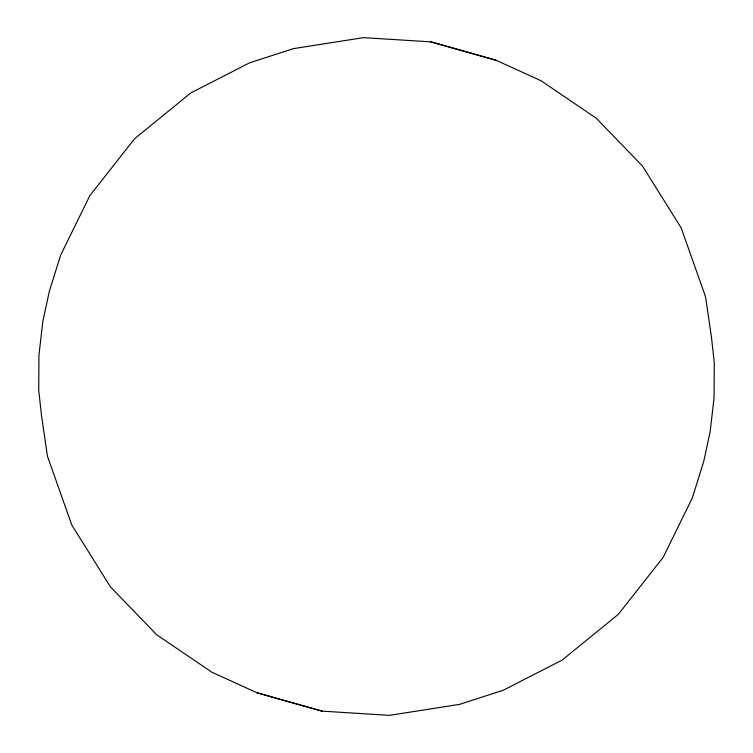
<?xml version="1.0" encoding="UTF-8"?>
<svg xmlns="http://www.w3.org/2000/svg" width="753" height="753" viewBox="0 0 753 753"><rect width="100%" height="100%" fill="white"/><g stroke="black" fill="none" stroke-linecap="round" stroke-linejoin="round"><path stroke-width="1.13" d="M430.951 41.867L363.501 37.65L293.585 48.606L249.808 62.734L190.82 92.93L134.683 138.656L89.899 195.545L60.692 255.032L49.322 291.336L42.846 321.418L38.949 355.077L38.714 390.073L41.537 415.797L47.467 456.28L71.808 525.057L110.446 586.86L156.718 634.77L212.054 672.316L256.905 692.722L274.158 697.702L322.049 711.133L389.499 715.35L459.415 704.394L503.192 690.266L562.18 660.07L618.317 614.344L663.101 557.455L692.308 497.968L703.679 461.664L710.154 431.582L714.051 397.923L714.286 362.927L711.463 337.203L705.533 296.72L681.192 227.943L642.554 166.14L596.282 118.23L540.946 80.684L496.095 60.278L430.951 41.867L496.095 60.278M256.905 692.722L322.049 711.133"/></g></svg>
